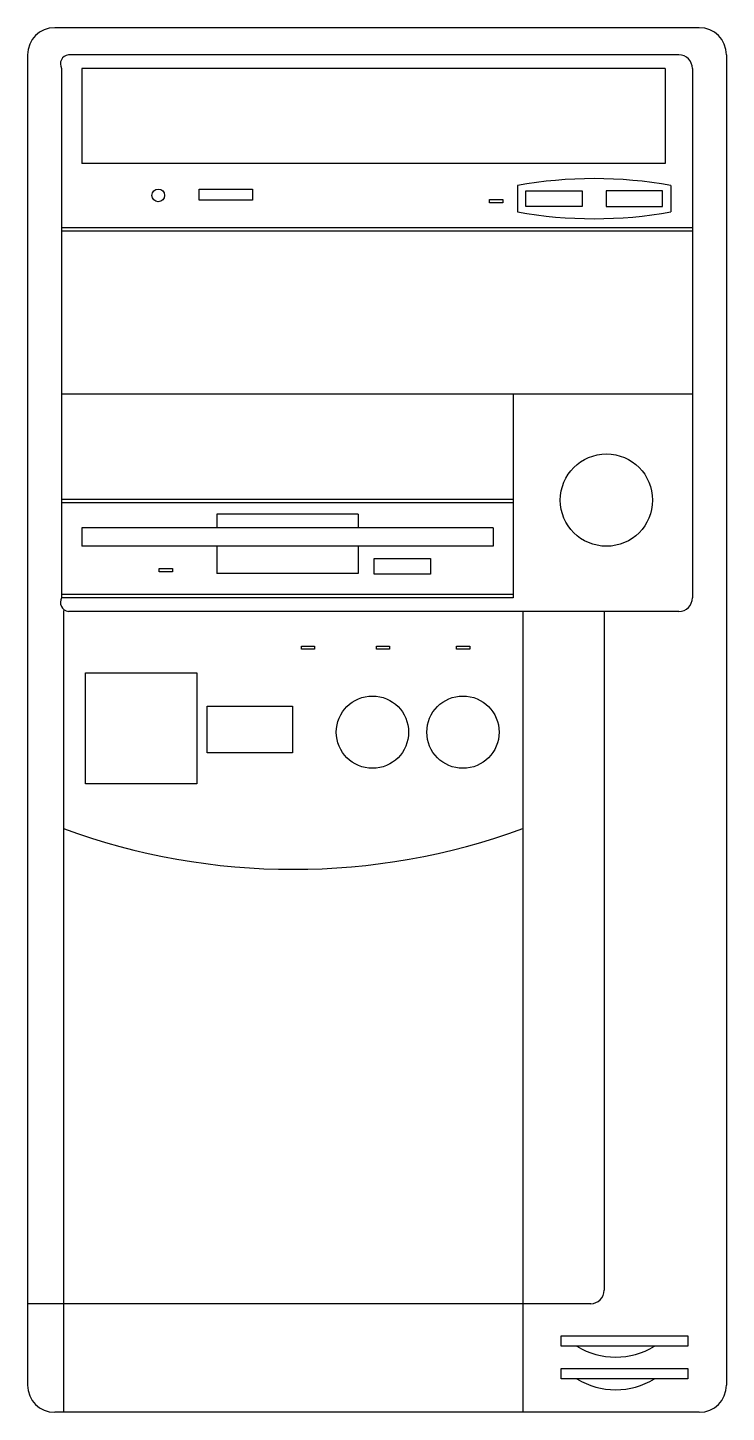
# Model space of a CAD drawing. Extents: x 2938.4 to 2944.8, y -576.1 to -563.4.
import ezdxf

# ---------------------------------------------------------------- set-up
doc = ezdxf.new("R2010")
doc.units = 0
doc.header["$LTSCALE"] = 38
doc.layers.add('FURN', color=7, linetype='CONTINUOUS')

msp = doc.modelspace()

# ---------------------------------------------------------------- linework, layer by layer
at = {"layer": 'FURN', "color": 7}
for p, q in [((2944.552, -563.37), (2938.614, -563.37)), ((2938.364, -563.62), (2938.364, -575.87)), ((2944.364, -563.62), (2938.739, -563.62)), ((2944.802, -563.62), (2944.802, -575.87)), ((2938.677, -563.745), (2938.677, -568.62)), ((2944.239, -563.745), (2938.864, -563.745)), ((2938.864, -563.745), (2938.864, -564.62)), ((2944.239, -563.745), (2944.239, -564.62)), ((2944.489, -563.745), (2944.489, -568.62)), ((2944.239, -564.62), (2938.864, -564.62)), ((2942.876, -564.822), (2942.876, -565.067)), ((2944.291, -564.822), (2944.291, -565.067)), ((2944.489, -565.214), (2938.677, -565.214)), ((2944.489, -565.245), (2938.677, -565.245)), ((2944.489, -566.745), (2938.677, -566.745)), ((2942.839, -566.745), (2942.839, -568.62)), ((2942.839, -567.714), (2938.677, -567.714)), ((2942.839, -567.745), (2938.677, -567.745)), ((2941.41, -567.851), (2940.106, -567.851)), ((2940.106, -567.851), (2940.106, -567.976)), ((2941.41, -567.851), (2941.41, -567.976)), ((2942.652, -567.976), (2938.864, -567.976)), ((2938.864, -567.976), (2938.864, -568.145)), ((2942.652, -567.976), (2942.652, -568.145)), ((2942.652, -568.145), (2938.864, -568.145)), ((2940.106, -568.145), (2940.106, -568.395)), ((2941.41, -568.145), (2941.41, -568.395)), ((2941.41, -568.395), (2940.106, -568.395)), ((2942.839, -568.589), (2938.677, -568.589)), ((2942.839, -568.62), (2938.677, -568.62)), ((2938.694, -568.737), (2938.694, -576.12)), ((2944.364, -568.745), (2938.739, -568.745)), ((2942.927, -568.745), (2942.927, -576.12)), ((2943.677, -568.745), (2943.677, -574.995)), ((2943.552, -575.12), (2938.364, -575.12)), ((2944.552, -576.12), (2938.614, -576.12))]:
    msp.add_line(p, q, dxfattribs=at)
for points in [[(2939.945, -564.856), (2940.437, -564.856), (2940.437, -564.959), (2939.945, -564.959)], [(2942.619, -564.952), (2942.741, -564.952), (2942.741, -564.983), (2942.619, -564.983)], [(2942.953, -564.873), (2943.473, -564.873), (2943.473, -565.016), (2942.953, -565.016)], [(2944.215, -564.873), (2943.694, -564.873), (2943.694, -565.016), (2944.215, -565.016)], [(2941.556, -568.258), (2942.076, -568.258), (2942.076, -568.401), (2941.556, -568.401)], [(2939.576, -568.35), (2939.698, -568.35), (2939.698, -568.38), (2939.576, -568.38)], [(2940.886, -569.064), (2941.008, -569.064), (2941.008, -569.094), (2940.886, -569.094)], [(2941.577, -569.064), (2941.699, -569.064), (2941.699, -569.094), (2941.577, -569.094)], [(2942.315, -569.064), (2942.437, -569.064), (2942.437, -569.094), (2942.315, -569.094)], [(2938.898, -569.31), (2939.922, -569.31), (2939.922, -570.333), (2938.898, -570.333)], [(2940.017, -569.619), (2940.803, -569.619), (2940.803, -570.047), (2940.017, -570.047)], [(2943.28, -575.416), (2944.447, -575.416), (2944.447, -575.511), (2943.28, -575.511)], [(2943.28, -575.717), (2944.447, -575.717), (2944.447, -575.812), (2943.28, -575.812)]]:
    msp.add_lwpolyline(points, close=True, dxfattribs=at)
for centre, radius in [((2939.567, -564.914), 0.0583), ((2943.697, -567.72), 0.425), ((2941.541, -569.857), 0.333), ((2942.375, -569.857), 0.333)]:
    msp.add_circle(centre, radius, dxfattribs=at)
for centre, radius, start, end in [((2938.614, -563.62), 0.25, 90, 180), ((2944.552, -563.62), 0.25, 0, 90), ((2938.751, -563.704), 0.085, 98.131, 208.7389), ((2944.364, -563.745), 0.125, 0, 90), ((2943.584, -568.799), 4.039, 79.908, 100.092), ((2943.584, -561.09), 4.039, 259.908, 280.092), ((2938.751, -568.661), 0.085, 151.2611, 261.869), ((2944.364, -568.62), 0.125, 270, 0), ((2940.81, -564.961), 6.159, 249.903, 290.097), ((2943.552, -574.995), 0.125, 270, 0), ((2943.782, -574.923), 0.689, 238.7292, 301.2708), ((2938.614, -575.87), 0.25, 180, 270), ((2943.782, -575.223), 0.689, 238.7292, 301.2708), ((2944.552, -575.87), 0.25, 270, 0)]:
    msp.add_arc(centre, radius, start, end, dxfattribs=at)

doc.saveas('drawing.dxf')
